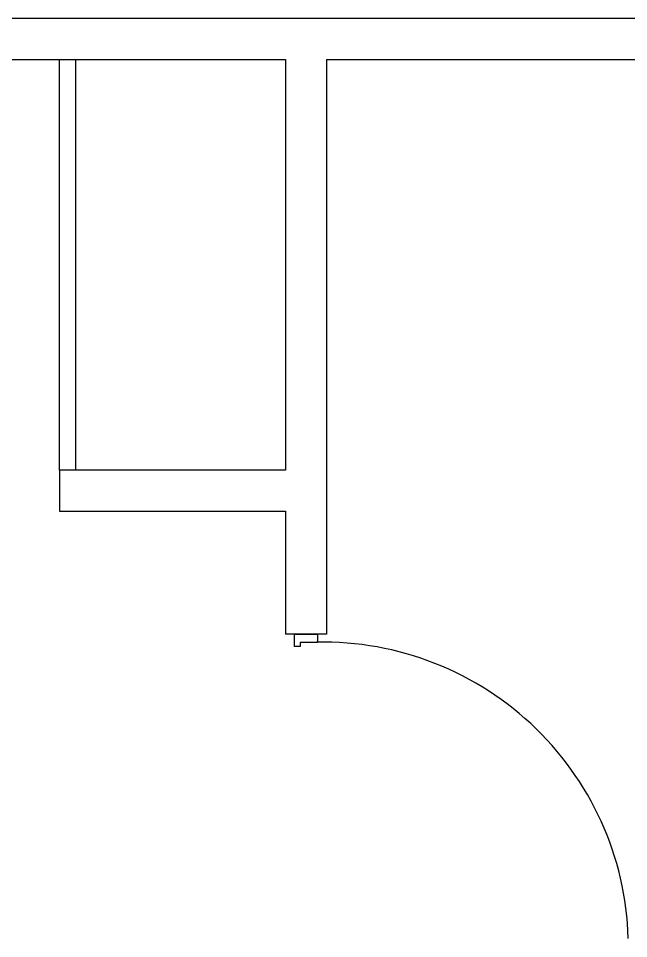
# Model space of a CAD drawing. Header units: centimetres. Extents: x 31418 to 49849, y -3781 to 3852.
# Drawn here: x 42891.6 to 43040.1, y 898.8 to 1122.9 of the extents above; entities that cross this region are included whole.
import ezdxf

# ---------------------------------------------------------------- set-up
doc = ezdxf.new("R2010")
doc.units = ezdxf.units.CM
doc.header["$LTSCALE"] = 100
doc.header["$MEASUREMENT"] = 0
doc.linetypes.add('ACAD_ISO03W100', pattern=[30, 12, -18])
for name, color, linetype in [('MUROS', 5, 'Continuous'), ('PUERTA', 1, 'Continuous'), ('TABIQUE', 3, 'Continuous')]:
    doc.layers.add(name, color=color, linetype=linetype)

msp = doc.modelspace()

# ---------------------------------------------------------------- linework, layer by layer
at = {"linetype": 'ACAD_ISO03W100', "ltscale": 5}
msp.add_arc((42965.73, 896.59), 74.38, 1.6754, 92.6349, dxfattribs=at)
at = {"layer": 'MUROS', "color": 3}
msp.add_line((43236.61, 1122.89), (42416.61, 1122.89), dxfattribs=at)
at = {"layer": 'PUERTA'}
for points in [[(42901.61, 1012.89), (42901.61, 1112.89)], [(42905.61, 1012.89), (42905.61, 1112.89)]]:
    msp.add_lwpolyline(points, dxfattribs=at)
msp.add_lwpolyline([(42958.8, 969.89), (42958.8, 972.89), (42964.42, 972.89), (42964.42, 970.89), (42960.2, 970.89), (42960.2, 969.89)], close=True, dxfattribs=at)
at = {"layer": 'TABIQUE'}
for p, q in [((42416.61, 1112.89), (42956.61, 1112.89)), ((42956.61, 1112.89), (42956.61, 1013.03)), ((42956.61, 1112.89), (42956.61, 1012.89)), ((42966.61, 1112.89), (43206.61, 1112.89)), ((42966.61, 1112.89), (42966.61, 972.89)), ((42956.61, 1012.89), (42901.61, 1012.89)), ((42901.61, 1012.89), (42901.61, 1002.89)), ((42901.61, 1002.89), (42956.61, 1002.89)), ((42956.61, 1002.89), (42956.61, 972.89)), ((42966.61, 1002.89), (42966.61, 972.89)), ((42966.61, 972.89), (42956.61, 972.89))]:
    msp.add_line(p, q, dxfattribs=at)

doc.saveas('drawing.dxf')
